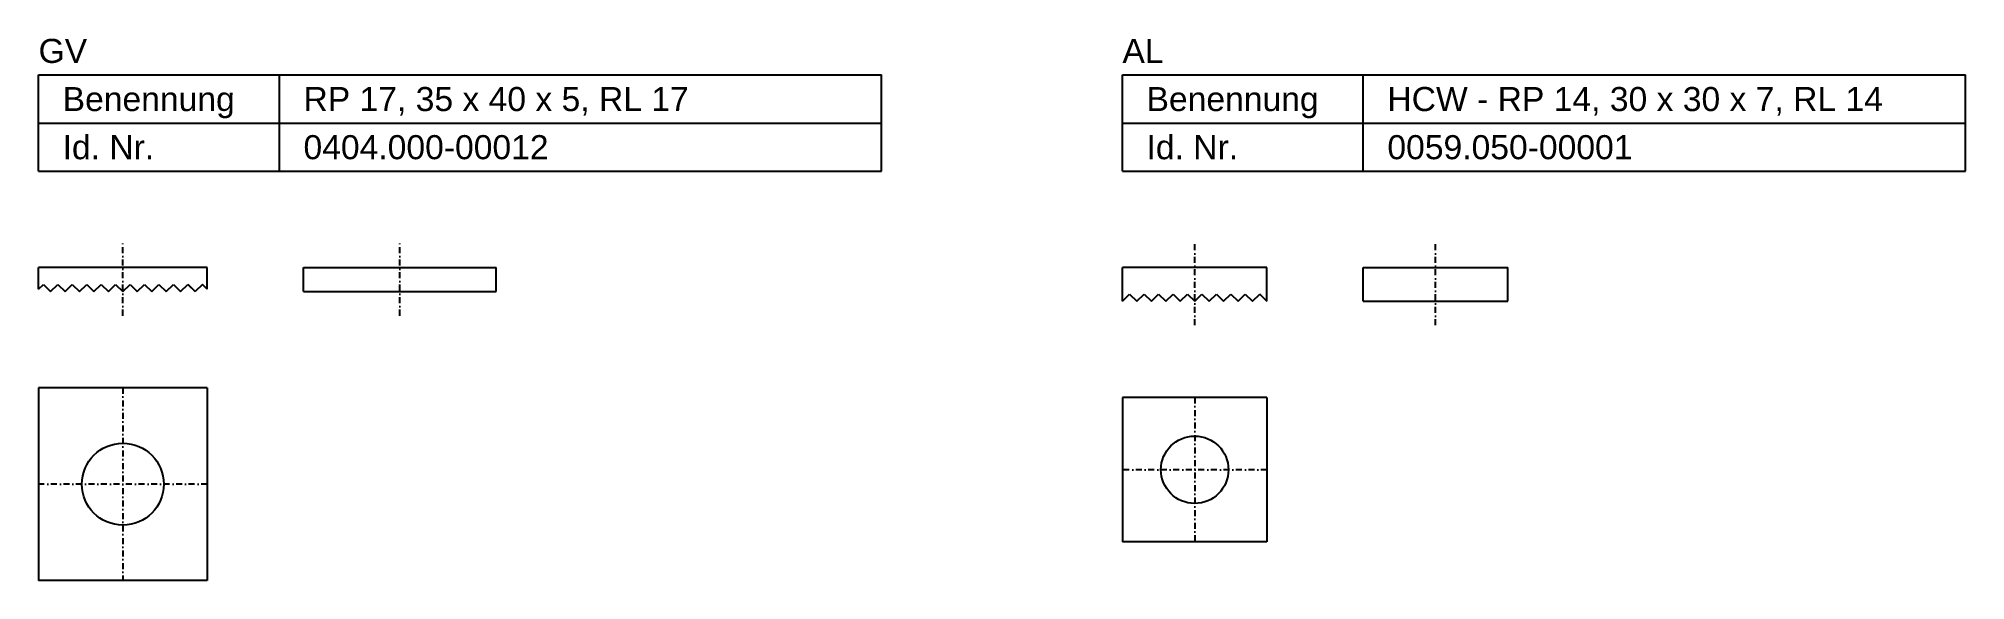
# Model space of a CAD drawing. Header units: millimetres. Extents: x 3 to 403, y 158 to 271.
import ezdxf

# ---------------------------------------------------------------- set-up
doc = ezdxf.new("R2010")
doc.units = ezdxf.units.MM
doc.header["$LTSCALE"] = 5
doc.linetypes.add('STRICHPUNKT2', pattern=[0.5, 0.25, -0.125, 0, -0.125])
doc.layers.add('HALFEN', color=2, linetype='CONTINUOUS')
doc.styles.add('ARIAL50', font='ARIAL.TTF', dxfattribs={"height": 5})

msp = doc.modelspace()

# ---------------------------------------------------------------- linework, layer by layer
at = {"layer": 'HALFEN'}
for p, q in [((3.38, 263.2), (178.38, 263.2)), ((3.38, 243.2), (3.38, 263.2)), ((53.38, 243.2), (53.38, 263.2)), ((178.38, 243.2), (178.38, 263.2)), ((228.38, 263.2), (403.38, 263.2)), ((228.38, 243.2), (228.38, 263.2)), ((278.38, 243.2), (278.38, 263.2)), ((403.38, 243.2), (403.38, 263.2)), ((3.38, 253.2), (178.38, 253.2)), ((228.38, 253.2), (403.38, 253.2)), ((3.38, 243.2), (178.38, 243.2)), ((228.38, 243.2), (403.38, 243.2)), ((38.38, 223.2), (3.38, 223.2)), ((3.38, 218.7), (3.38, 223.2)), ((38.38, 218.74), (38.38, 223.2)), ((58.38, 218.2), (58.38, 223.2)), ((58.38, 223.2), (98.38, 223.2)), ((98.38, 218.2), (98.38, 223.2)), ((258.38, 223.2), (228.38, 223.2)), ((228.38, 216.2), (228.38, 223.2)), ((258.38, 216.2), (258.38, 223.2)), ((278.38, 216.2), (278.38, 223.2)), ((278.38, 223.2), (308.38, 223.2)), ((308.38, 216.2), (308.38, 223.2)), ((3.38, 218.7), (4.38, 219.7)), ((4.38, 219.7), (5.88, 218.2)), ((5.88, 218.2), (7.38, 219.7)), ((7.38, 219.7), (8.88, 218.2)), ((8.88, 218.2), (10.38, 219.7)), ((10.38, 219.7), (11.88, 218.2)), ((11.88, 218.2), (13.38, 219.7)), ((13.38, 219.7), (14.88, 218.2)), ((14.88, 218.2), (16.38, 219.7)), ((16.38, 219.7), (17.88, 218.2)), ((17.88, 218.2), (19.38, 219.7)), ((19.38, 219.7), (20.88, 218.2)), ((20.88, 218.2), (22.38, 219.7)), ((22.38, 219.7), (23.88, 218.2)), ((23.88, 218.2), (25.38, 219.7)), ((25.38, 219.7), (26.88, 218.2)), ((26.88, 218.2), (28.38, 219.7)), ((28.38, 219.7), (29.88, 218.2)), ((29.88, 218.2), (31.38, 219.7)), ((31.38, 219.7), (32.88, 218.2)), ((32.88, 218.2), (34.38, 219.7)), ((34.38, 219.7), (35.88, 218.2)), ((35.88, 218.2), (34.42, 219.7)), ((37.42, 219.7), (35.88, 218.2)), ((38.38, 218.74), (37.42, 219.7)), ((58.38, 218.2), (98.38, 218.2)), ((228.38, 216.2), (229.88, 217.7)), ((229.88, 217.7), (231.38, 216.2)), ((231.38, 216.2), (232.88, 217.7)), ((232.88, 217.7), (234.38, 216.2)), ((234.38, 216.2), (235.88, 217.7)), ((235.88, 217.7), (237.38, 216.2)), ((237.38, 216.2), (238.88, 217.7)), ((238.88, 217.7), (240.38, 216.2)), ((240.38, 216.2), (241.88, 217.7)), ((241.88, 217.7), (243.38, 216.2)), ((243.38, 216.2), (244.88, 217.7)), ((244.88, 217.7), (246.38, 216.2)), ((246.38, 216.2), (247.88, 217.7)), ((247.88, 217.7), (249.38, 216.2)), ((249.38, 216.2), (250.88, 217.7)), ((250.88, 217.7), (252.38, 216.2)), ((252.38, 216.2), (253.88, 217.7)), ((253.88, 217.7), (255.38, 216.2)), ((255.38, 216.2), (256.88, 217.7)), ((256.88, 217.7), (258.38, 216.2)), ((258.38, 216.2), (256.92, 217.7)), ((278.38, 216.2), (308.38, 216.2)), ((38.38, 198.2), (3.38, 198.2)), ((3.38, 198.2), (3.38, 158.2)), ((38.38, 198.2), (38.38, 158.2)), ((258.38, 196.2), (228.38, 196.2)), ((228.38, 196.2), (228.38, 166.2)), ((258.38, 196.2), (258.38, 166.2)), ((258.38, 166.2), (228.38, 166.2)), ((38.38, 158.2), (3.38, 158.2))]:
    msp.add_line(p, q, dxfattribs=at)
at = {"layer": 'HALFEN', "color": 1, "linetype": 'STRICHPUNKT2'}
for p, q in [((20.88, 213.2), (20.88, 228.2)), ((78.38, 213.2), (78.38, 228.2)), ((243.38, 211.2), (243.38, 228.2)), ((293.38, 211.2), (293.38, 228.2)), ((20.88, 198.2), (20.88, 158.2)), ((243.38, 196.2), (243.38, 166.2)), ((258.38, 181.2), (228.38, 181.2)), ((38.38, 178.2), (3.38, 178.2))]:
    msp.add_line(p, q, dxfattribs=at)
at = {"layer": 'HALFEN'}
for centre, radius in [((243.38, 181.2), 7), ((20.88, 178.2), 8.5)]:
    msp.add_circle(centre, radius, dxfattribs=at)

# ---------------------------------------------------------------- texts
at = {"layer": 'HALFEN', "style": 'ARIAL50'}
for s, p in [('GV', (3.38, 265.7)), ('AL', (228.38, 265.7)), ('Benennung', (8.38, 255.7)), ('RP 17, 35 x 40 x 5, RL 17', (58.38, 255.7)), ('Benennung', (233.38, 255.7)), ('HCW - RP 14, 30 x 30 x 7, RL 14', (283.38, 255.7)), ('Id. Nr.', (8.38, 245.7)), ('0404.000-00012', (58.38, 245.7)), ('Id. Nr.', (233.38, 245.7)), ('0059.050-00001', (283.38, 245.7))]:
    msp.add_text(s, height=5, dxfattribs=at).set_placement(p)

doc.saveas('drawing.dxf')
